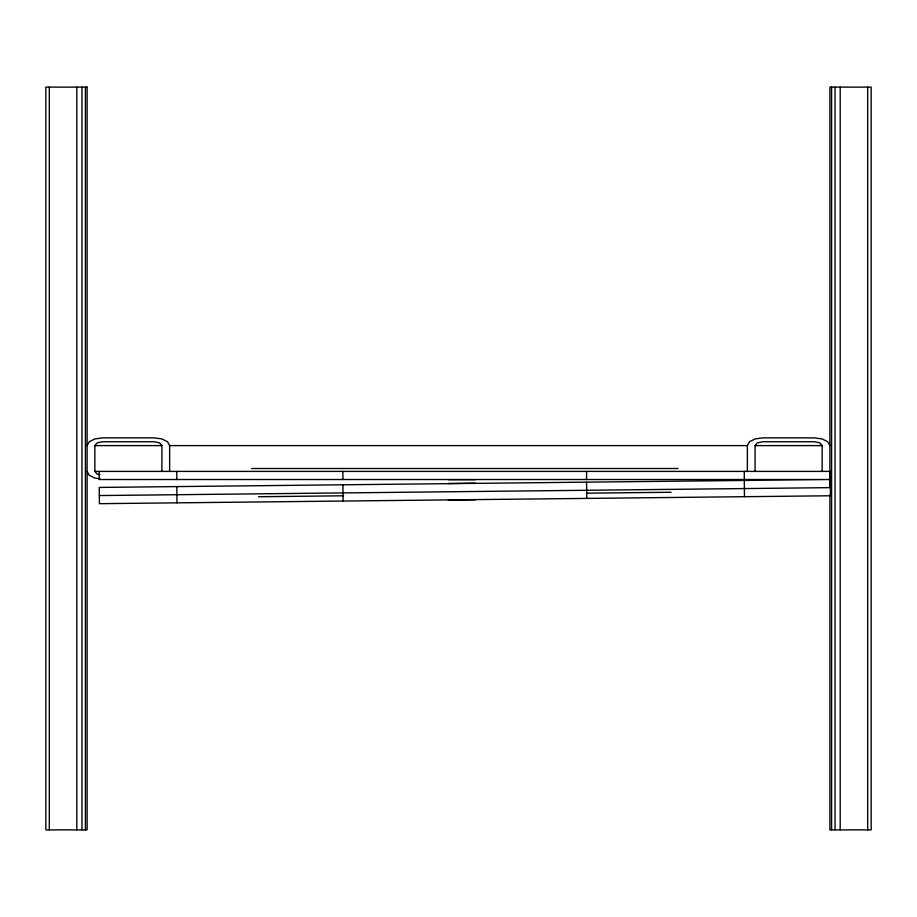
<?xml version="1.0" encoding="UTF-8"?>
<svg xmlns="http://www.w3.org/2000/svg" width="917" height="917" viewBox="0 0 917 917"><rect width="100%" height="100%" fill="white"/><g stroke="black" fill="none" stroke-linecap="round" stroke-linejoin="round"><path stroke-width="1.38" d="M87.115 445.605L89.213 441.742L94.875 438.922L102.589 437.868L154.171 437.868L161.885 438.922L167.547 441.742L169.645 445.605L169.645 471.395M747.355 471.395L747.355 445.605L749.453 441.742L755.115 438.922L762.829 437.868L814.411 437.868L822.125 438.922L827.787 441.742L829.885 445.605M99.861 474.697L97.133 474.123L94.852 471.395L94.852 445.605L97.133 442.877L102.589 441.73L154.171 441.73L159.627 442.877L161.908 445.605L161.908 471.395M755.092 471.395L755.092 445.605L757.373 442.877L762.829 441.73L814.411 441.73L819.867 442.877L822.148 445.605L822.148 471.395M448.161 483.488L475.144 483.202M99.334 495.558L830.355 487.638M258.56 496.727L343.6 495.799M586.41 493.174L671.061 492.257M448.344 500.063L475.327 499.776M94.852 445.605L161.908 445.605M169.645 445.605L747.355 445.605M755.092 445.605L822.148 445.605M251.533 468.507L678.03 468.507M94.852 471.395L830.275 471.395L830.447 495.765L99.414 503.685L99.242 487.431L830.275 479.522L99.196 479.522L99.196 471.395M448.149 479.683L475.132 479.683M100.022 478.777L94.875 478.078L89.213 475.258L87.115 471.395M744.283 480.451L744.466 496.693M586.593 482.159L586.765 498.401M342.912 484.795L343.096 501.037M176.821 486.595L177.004 502.837M867.7 87.115L867.7 829.885M840.201 87.115L840.201 829.885M835.043 87.115L835.043 829.885M831.593 87.115L831.593 829.885M829.885 486.411L829.885 87.115L871.15 87.115L871.15 829.885L829.885 829.885L829.885 494.997M744.283 471.395L744.283 479.522M586.582 471.395L586.582 479.522M342.889 471.395L342.889 479.522M176.786 471.395L176.786 479.522M85.407 87.115L85.407 829.885M81.957 87.115L81.957 829.885M76.799 87.115L76.799 829.885M49.3 87.115L49.3 829.885M87.115 87.115L45.85 87.115L45.85 829.885L87.115 829.885L87.115 87.115"/></g></svg>
